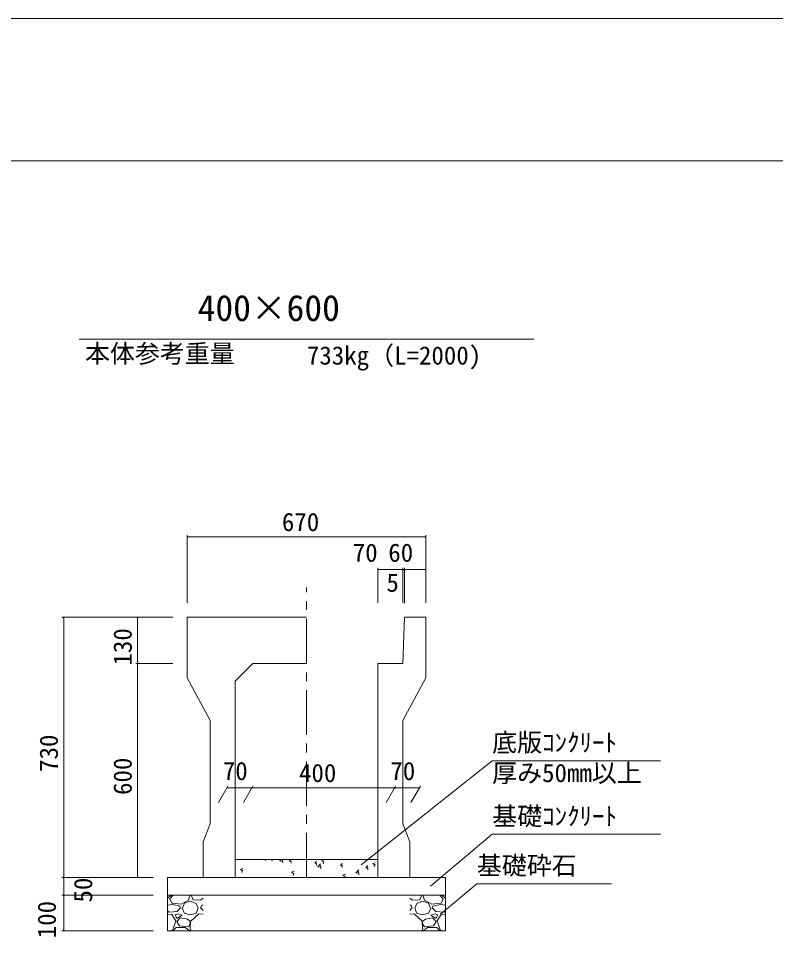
# Model space of a CAD drawing. Units: millimetres on the paper, scale 1:20. Extents: x 0 to 841, y 0 to 594.
# Drawn here: x 308.8 to 415, y 465.2 to 594 of the extents above; entities that cross this region are included whole.
import ezdxf
from ezdxf.enums import TextEntityAlignment as Align

# ---------------------------------------------------------------- set-up
doc = ezdxf.new("R2010")
doc.units = ezdxf.units.MM
doc.linetypes.add('USER1', pattern=[10, 6.25, -1.25, 1.25, -1.25])
for name, color, linetype, lineweight in [('D-STR-DIM（寸法）', 7, 'Continuous', 18), ('D-STR-HTXT（旗揚げ）', 4, 'Continuous', 18), ('D-STR-STRn（構造物）', 5, 'Continuous', 18), ('D-STR（構造物外形線）', 1, 'Continuous', 18), ('D-TTL(外枠）', 2, 'Continuous', 18), ('DEFPOINTS_2', 8, 'Continuous', 18)]:
    doc.layers.add(name, color=color, linetype=linetype, lineweight=lineweight)
doc.layers.add('D-STR-TXT（文字）', color=7, linetype='Continuous')
doc.styles.add('ＭＳ ゴシック', font='')
doc.styles.get('ＭＳ ゴシック').set_extended_font_data('MS Gothic')

msp = doc.modelspace()

# ---------------------------------------------------------------- linework, layer by layer
at = {"layer": 'D-STR-DIM（寸法）'}
for p, q in [((332.496, 512.025), (332.496, 521.514)), ((332.496, 521.264), (332.646, 521.289)), ((332.496, 521.264), (332.516, 521.264)), ((332.646, 521.239), (332.496, 521.264)), ((332.516, 521.264), (365.976, 521.264)), ((365.846, 521.289), (365.996, 521.264)), ((365.996, 521.264), (365.846, 521.239)), ((365.996, 521.264), (365.976, 521.264)), ((365.996, 512.025), (365.996, 521.514)), ((359.246, 512.025), (359.246, 516.931)), ((359.246, 516.681), (359.396, 516.706)), ((359.246, 516.681), (359.266, 516.681)), ((359.396, 516.656), (359.246, 516.681)), ((359.266, 516.681), (362.726, 516.681)), ((362.596, 516.706), (362.746, 516.681)), ((362.746, 516.681), (362.596, 516.656)), ((362.746, 516.681), (362.726, 516.681)), ((362.746, 512.025), (362.746, 516.931)), ((362.746, 512.025), (362.746, 516.931)), ((362.746, 516.681), (362.896, 516.706)), ((362.746, 516.681), (362.766, 516.681)), ((362.896, 516.656), (362.746, 516.681)), ((362.974, 516.681), (362.766, 516.681)), ((362.844, 516.706), (362.994, 516.681)), ((362.994, 516.681), (362.844, 516.656)), ((362.994, 516.681), (362.974, 516.681)), ((362.994, 511.969), (362.994, 516.931)), ((362.994, 511.969), (362.994, 516.931)), ((362.994, 516.681), (363.144, 516.706)), ((362.994, 516.681), (363.014, 516.681)), ((363.144, 516.656), (362.994, 516.681)), ((363.014, 516.681), (365.976, 516.681)), ((365.846, 516.706), (365.996, 516.681)), ((365.996, 516.681), (365.846, 516.656)), ((365.996, 516.681), (365.976, 516.681)), ((365.996, 512.025), (365.996, 516.931)), ((330.496, 510.025), (314.95, 510.025)), ((315.175, 509.875), (315.2, 510.025)), ((315.2, 510.025), (315.2, 510.005)), ((315.2, 510.025), (315.225, 509.875)), ((330.496, 510.025), (325.31, 510.025)), ((325.535, 509.875), (325.56, 510.025)), ((325.56, 510.025), (325.56, 510.005)), ((325.56, 510.025), (325.585, 509.875)), ((315.2, 510.005), (315.2, 473.545)), ((325.56, 503.545), (325.56, 510.005)), ((325.56, 503.525), (325.535, 503.675)), ((325.585, 503.675), (325.56, 503.525)), ((330.496, 503.525), (325.31, 503.525)), ((330.496, 503.525), (325.31, 503.525)), ((325.535, 503.375), (325.56, 503.525)), ((325.56, 503.525), (325.56, 503.545)), ((325.56, 503.525), (325.56, 503.505)), ((325.56, 503.525), (325.585, 503.375)), ((325.56, 503.505), (325.56, 473.545)), ((336.901, 483.998), (338.237, 486.312)), ((338.092, 486.062), (338.242, 486.087)), ((338.092, 486.062), (338.112, 486.062)), ((338.242, 486.037), (338.092, 486.062)), ((338.112, 486.062), (341.572, 486.062)), ((340.401, 483.998), (341.737, 486.312)), ((340.401, 483.998), (341.737, 486.312)), ((341.442, 486.087), (341.592, 486.062)), ((341.592, 486.062), (341.442, 486.037)), ((341.592, 486.062), (341.572, 486.062)), ((341.592, 486.062), (341.742, 486.087)), ((341.592, 486.062), (341.612, 486.062)), ((341.742, 486.037), (341.592, 486.062)), ((361.572, 486.062), (341.612, 486.062)), ((360.401, 483.998), (361.737, 486.312)), ((360.401, 483.998), (361.737, 486.312)), ((361.442, 486.087), (361.592, 486.062)), ((361.592, 486.062), (361.442, 486.037)), ((361.592, 486.062), (361.572, 486.062)), ((361.592, 486.062), (361.742, 486.087)), ((361.592, 486.062), (361.612, 486.062)), ((361.742, 486.037), (361.592, 486.062)), ((365.072, 486.062), (361.612, 486.062)), ((363.901, 483.998), (365.237, 486.312)), ((364.942, 486.087), (365.092, 486.062)), ((365.092, 486.062), (364.942, 486.037)), ((365.092, 486.062), (365.072, 486.062)), ((327.746, 473.525), (314.95, 473.525)), ((327.746, 473.525), (314.95, 473.525)), ((315.2, 473.525), (315.175, 473.675)), ((315.175, 473.375), (315.2, 473.525)), ((315.225, 473.675), (315.2, 473.525)), ((315.2, 473.525), (315.2, 473.545)), ((315.2, 473.525), (315.2, 473.505)), ((315.2, 473.525), (315.225, 473.375)), ((315.2, 473.505), (315.2, 471.045)), ((327.746, 473.525), (325.31, 473.525)), ((325.56, 473.525), (325.535, 473.675)), ((325.585, 473.675), (325.56, 473.525)), ((325.56, 473.525), (325.56, 473.545)), ((327.746, 471.025), (314.95, 471.025)), ((327.746, 471.025), (314.95, 471.025)), ((315.2, 471.025), (315.175, 471.175)), ((315.175, 470.875), (315.2, 471.025)), ((315.225, 471.175), (315.2, 471.025)), ((315.2, 471.025), (315.2, 471.045)), ((315.2, 471.025), (315.2, 471.005)), ((315.2, 471.025), (315.225, 470.875)), ((315.2, 471.005), (315.2, 466.045)), ((327.746, 466.025), (314.95, 466.025)), ((315.2, 466.025), (315.175, 466.175)), ((315.225, 466.175), (315.2, 466.025)), ((315.2, 466.025), (315.2, 466.045))]:
    msp.add_line(p, q, dxfattribs=at)
at = {"layer": 'D-STR-HTXT（旗揚げ）'}
for p, q in [((317.355, 549), (381.138, 549)), ((356.94, 475.29), (375.29, 489.885)), ((398.888, 489.885), (375.29, 489.885)), ((366.652, 472.294), (375.298, 479.558)), ((398.896, 479.558), (375.298, 479.558)), ((368.063, 468.365), (373.147, 472.627)), ((392.011, 472.627), (373.147, 472.627))]:
    msp.add_line(p, q, dxfattribs=at)
at = {"layer": 'D-STR-STRn（構造物）', "color": 7, "linetype": 'USER1'}
msp.add_line((349.246, 473.525), (349.246, 514.18), dxfattribs=at)
at = {"layer": 'D-STR-STRn（構造物）', "color": 7}
for p, q in [((339.246, 476.025), (359.246, 476.025)), ((343.507, 475.83), (343.471, 476.025)), ((344.389, 475.804), (344.463, 476.025)), ((345.51, 475.827), (345.699, 476.025)), ((345.51, 475.827), (345.954, 475.758)), ((345.912, 475.536), (345.857, 476.01)), ((346.834, 475.821), (347.005, 476.025)), ((346.834, 475.821), (347.132, 475.795)), ((347.094, 475.516), (347.036, 475.829)), ((350.42, 475.507), (350.661, 475.794)), ((350.42, 475.507), (350.719, 475.481)), ((350.68, 475.202), (350.622, 475.516)), ((350.846, 475), (351.235, 475.406)), ((351.365, 475.848), (351.715, 475.983)), ((351.365, 475.848), (351.614, 475.681)), ((351.574, 475.403), (351.676, 475.705)), ((354.006, 475.193), (354.247, 475.48)), ((358.551, 475.448), (358.901, 475.582)), ((358.551, 475.448), (358.799, 475.28)), ((358.76, 475.003), (358.861, 475.305)), ((339.978, 474.636), (340.328, 474.771)), ((339.978, 474.636), (340.227, 474.468)), ((340.188, 474.191), (340.289, 474.493)), ((347.164, 474.236), (347.514, 474.37)), ((347.164, 474.236), (347.413, 474.068)), ((347.373, 473.791), (347.475, 474.093)), ((350.846, 475), (351.291, 474.931)), ((351.248, 474.708), (351.193, 475.183)), ((354.006, 475.193), (354.305, 475.167)), ((354.266, 474.889), (354.209, 475.202)), ((354.349, 473.835), (354.699, 473.97)), ((356.182, 474.172), (356.571, 474.578)), ((356.182, 474.172), (356.627, 474.103)), ((356.584, 473.88), (356.529, 474.355)), ((357.592, 474.879), (357.833, 475.167)), ((357.592, 474.879), (357.891, 474.853)), ((357.853, 474.575), (357.795, 474.888)), ((354.35, 473.835), (354.598, 473.668)), ((354.604, 473.525), (354.66, 473.692))]:
    msp.add_line(p, q, dxfattribs=at)
at = {"layer": 'D-STR-STRn（構造物）'}
for p, q in [((329.746, 473.525), (368.746, 473.525)), ((329.746, 473.525), (329.746, 466.025)), ((368.746, 473.525), (368.746, 466.025)), ((329.746, 471.025), (368.746, 471.025)), ((329.746, 470.59), (330.309, 471.025)), ((330.055, 470.473), (330.552, 471.025)), ((330.415, 469.87), (330.065, 470.47)), ((332.707, 470.319), (331.657, 469.769)), ((332.155, 469.923), (332.955, 470.173)), ((332.907, 471.023), (332.707, 470.323)), ((332.953, 470.173), (333.753, 469.873)), ((333.077, 471.025), (333.347, 470.384)), ((333.352, 470.37), (334.402, 470.32)), ((334.405, 470.327), (334.746, 470.59)), ((364.087, 470.327), (363.746, 470.59)), ((365.141, 470.37), (364.091, 470.32)), ((365.539, 470.173), (364.739, 469.873)), ((365.416, 471.025), (365.146, 470.384)), ((366.337, 469.923), (365.537, 470.173)), ((365.586, 471.023), (365.786, 470.323)), ((365.785, 470.319), (366.835, 469.769)), ((368.438, 470.473), (367.941, 471.025)), ((368.078, 469.87), (368.428, 470.47)), ((368.746, 470.59), (368.183, 471.025)), ((330.509, 469.717), (329.746, 469.637)), ((329.953, 468.639), (329.746, 468.865)), ((331.652, 469.783), (330.402, 469.883)), ((331.503, 469.476), (330.503, 469.726)), ((331.555, 469.223), (331.105, 468.723)), ((331.556, 469.22), (331.506, 469.47)), ((331.801, 469.224), (332.101, 468.524)), ((331.854, 469.223), (332.154, 469.923)), ((333.756, 469.871), (334.056, 469.221)), ((333.803, 468.525), (334.053, 469.225)), ((334.746, 468.865), (334.403, 469.239)), ((334.404, 469.224), (334.554, 469.624)), ((334.746, 469.637), (334.559, 469.617)), ((363.746, 469.637), (363.933, 469.617)), ((363.746, 468.865), (364.089, 469.239)), ((364.089, 469.224), (363.939, 469.624)), ((364.737, 469.871), (364.437, 469.221)), ((364.689, 468.525), (364.439, 469.225)), ((366.639, 469.223), (366.339, 469.923)), ((366.692, 469.224), (366.392, 468.524)), ((366.841, 469.783), (368.091, 469.883)), ((366.937, 469.22), (366.987, 469.47)), ((366.938, 469.223), (367.388, 468.723)), ((366.989, 469.476), (367.989, 469.726)), ((367.983, 469.717), (368.746, 469.637)), ((368.539, 468.639), (368.746, 468.865)), ((330.356, 468.318), (329.746, 468.369)), ((331.101, 468.726), (329.951, 468.626)), ((330.916, 467.426), (330.366, 468.326)), ((330.853, 468.273), (331.053, 467.773)), ((331.204, 468.421), (330.854, 468.271)), ((331.053, 467.774), (331.803, 468.224)), ((331.555, 467.823), (331.055, 467.323)), ((331.807, 468.224), (331.207, 468.424)), ((332.561, 467.676), (331.561, 467.826)), ((332.101, 468.519), (332.951, 468.269)), ((332.965, 467.312), (332.565, 467.662)), ((332.958, 468.27), (333.808, 468.52)), ((334.156, 468.423), (333.006, 467.373)), ((334.746, 468.369), (334.156, 468.418)), ((363.746, 468.369), (364.336, 468.418)), ((364.336, 468.423), (365.486, 467.373)), ((365.535, 468.27), (364.685, 468.52)), ((365.527, 467.312), (365.927, 467.662)), ((366.391, 468.519), (365.541, 468.269)), ((365.932, 467.676), (366.932, 467.826)), ((366.686, 468.224), (367.286, 468.424)), ((367.439, 467.774), (366.689, 468.224)), ((366.938, 467.823), (367.438, 467.323)), ((367.288, 468.421), (367.638, 468.271)), ((367.391, 468.726), (368.541, 468.626)), ((367.639, 468.273), (367.439, 467.773)), ((367.577, 467.426), (368.127, 468.326)), ((368.136, 468.318), (368.746, 468.369)), ((330.506, 466.171), (330.906, 467.421)), ((330.552, 466.025), (330.955, 466.473)), ((330.955, 466.473), (332.255, 466.473)), ((331.053, 467.325), (331.453, 466.725)), ((331.457, 466.721), (332.707, 466.571)), ((332.253, 466.484), (332.903, 466.034)), ((332.706, 466.574), (332.956, 467.024)), ((332.947, 466.334), (333.077, 466.025)), ((333.003, 467.375), (332.953, 466.325)), ((332.955, 467.023), (332.955, 467.323)), ((365.546, 466.334), (365.416, 466.025)), ((365.49, 467.375), (365.54, 466.325)), ((365.786, 466.574), (365.536, 467.024)), ((365.538, 467.023), (365.538, 467.323)), ((366.239, 466.484), (365.589, 466.034)), ((367.036, 466.721), (365.786, 466.571)), ((367.538, 466.473), (366.238, 466.473)), ((367.439, 467.325), (367.039, 466.725)), ((367.941, 466.025), (367.538, 466.473)), ((367.987, 466.171), (367.587, 467.421)), ((329.746, 466.025), (368.746, 466.025)), ((330.309, 466.025), (330.505, 466.177)), ((368.183, 466.025), (367.987, 466.177))]:
    msp.add_line(p, q, dxfattribs=at)
at = {"layer": 'D-STR（構造物外形線）'}
for p, q in [((332.496, 510.025), (349.246, 510.025)), ((332.496, 510.025), (332.496, 501.525)), ((362.996, 510.025), (362.746, 503.525)), ((362.996, 510.025), (365.996, 510.025)), ((365.996, 510.025), (365.996, 501.525)), ((341.746, 503.525), (339.246, 501.025)), ((341.746, 503.525), (349.246, 503.525)), ((359.246, 503.525), (359.246, 473.525)), ((359.246, 503.525), (362.746, 503.525)), ((332.496, 501.525), (335.746, 495.525)), ((339.246, 473.525), (339.246, 501.025)), ((365.996, 501.525), (362.746, 495.525)), ((335.746, 481.025), (335.746, 495.525)), ((362.746, 481.025), (362.746, 495.525)), ((334.746, 478.525), (335.746, 481.025)), ((363.746, 478.525), (362.746, 481.025)), ((334.746, 473.525), (334.746, 478.525)), ((363.746, 473.525), (363.746, 478.525)), ((339.246, 473.525), (334.746, 473.525)), ((359.246, 473.525), (363.746, 473.525))]:
    msp.add_line(p, q, dxfattribs=at)
at = {"layer": 'D-TTL(外枠）'}
msp.add_line((25, 574), (820, 574), dxfattribs=at)
at = {"layer": 'DEFPOINTS_2'}
msp.add_line((0, 594), (841, 594), dxfattribs=at)

# ---------------------------------------------------------------- texts
at = {"layer": 'D-STR-DIM（寸法）', "style": 'ＭＳ ゴシック'}
for s, p in [('670', (345.8, 521.314)), ('70', (355.74, 517.006)), ('60', (360.719, 517.006)), ('5', (360.46, 512.81)), ('70', (337.515, 486.387)), ('400', (348.199, 486.112)), ('70', (361.015, 486.387))]:
    msp.add_text(s, height=2.566, dxfattribs=at).set_placement(p, align=Align.BOTTOM_LEFT)
for s, p in [('130', (325.51, 503.231)), ('730', (315.15, 488.311)), ('600', (325.51, 485.078)), ('50', (319.968, 469.992)), ('100', (314.875, 464.981))]:
    msp.add_text(s, height=2.566, rotation=90, dxfattribs=at).set_placement(p, align=Align.BOTTOM_LEFT)
at = {"layer": 'D-STR-TXT（文字）', "style": 'ＭＳ ゴシック'}
for s, height, p in [('400×600', 3.666, (333.981, 550.449)), ('本体参考重量', 2.566, (318.185, 544.933)), ('733kg（L=2000)', 2.566, (349.305, 544.67)), ('底版ｺﾝｸﾘｰﾄ', 2.566, (375.29, 490.385)), ('厚み50mm以上', 2.566, (375.29, 486.113)), ('基礎ｺﾝｸﾘｰﾄ', 2.566, (375.298, 480.058)), ('基礎砕石', 2.566, (373.147, 473.127))]:
    msp.add_text(s, height=height, dxfattribs=at).set_placement(p, align=Align.BOTTOM_LEFT)

doc.saveas('drawing.dxf')
